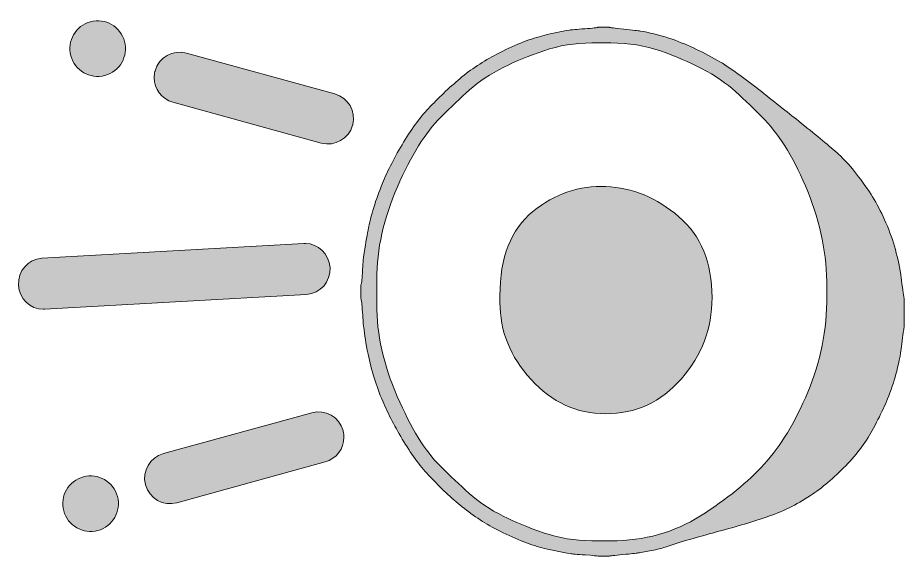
# Model space of a CAD drawing. Header units: inches. Extents: x 82 to 997, y -922 to -158.
# Drawn here: x 87.2 to 379.5, y -917.1 to -739.6 of the extents above; entities that cross this region are included whole.
import ezdxf

# ---------------------------------------------------------------- set-up
doc = ezdxf.new("R2010")
doc.units = ezdxf.units.IN
doc.header["$MEASUREMENT"] = 0
doc.layers.add('Layer 1', color=7, linetype='Continuous')

# ---------------------------------------------------------------- blocks, each defined once
blk = doc.blocks.new('block 2')
at = {"layer": 'Layer 1', "true_color": 0xffffff}
h = blk.add_hatch(color=7, dxfattribs=at)
h.dxf.hatch_style = 2
edge = h.paths.add_edge_path()
edge.add_spline(control_points=[(200.37, -827.61), (200.59, -827.28), (200.76, -825.83), (200.89, -823.25), (201.02, -820.68), (201.14, -819.08), (201.25, -818.46), (201.79, -814.62), (202.29, -811.68), (202.73, -809.63), (203.64, -804.77), (205.23, -799.6), (207.49, -794.12), (209.21, -789.88), (211.53, -785.37), (214.46, -780.58), (217.38, -775.79), (220.3, -771.88), (223.23, -768.85), (226.52, -765.38), (230, -762.13), (233.67, -759.09), (237.34, -756.06), (241.48, -753.39), (246.09, -751.09), (251.71, -748.28), (256.57, -746.37), (260.67, -745.39), (263.52, -744.66), (266.35, -744.07), (269.16, -743.63), (269.75, -743.52), (271.41, -743.38), (274.15, -743.19), (276.89, -743.01), (278.37, -742.85), (278.59, -742.7), (278.59, -742.7), (282.21, -742.7), (282.21, -742.7), (282.39, -742.81), (283.99, -743.02), (287.01, -743.33), (290.02, -743.64), (291.86, -743.85), (292.51, -743.96), (295.29, -744.4), (298.43, -745.17), (301.94, -746.26), (307.39, -748.17), (312.72, -750.61), (317.95, -753.61), (322.12, -756.13), (326.64, -759.33), (331.52, -763.2), (336.39, -767.08), (340.79, -770.55), (344.7, -773.62), (349.96, -777.82), (354.18, -781.31), (357.36, -784.09), (360.54, -786.87), (364.09, -791.16), (368, -796.97), (370.92, -801.28), (373.46, -806.53), (375.62, -812.7), (376.53, -815.55), (377.31, -818.59), (377.97, -821.8), (378.08, -822.35), (378.34, -824.19), (378.74, -827.31), (379.14, -830.44), (379.4, -832.05), (379.51, -832.16), (379.51, -832.16), (379.51, -841.54), (379.51, -841.54), (379.4, -841.72), (379.17, -843.22), (378.82, -846.03), (378.48, -848.85), (378.25, -850.54), (378.14, -851.13), (377.41, -854.71), (376.68, -857.63), (375.94, -859.9), (374.88, -863.04), (373.87, -865.66), (372.9, -867.74), (371.93, -869.82), (370.76, -872.18), (369.37, -874.81), (367.17, -879.05), (364.11, -883.19), (360.19, -887.23), (356.26, -891.26), (352.39, -894.54), (348.59, -897.06), (344.06, -900.1), (339.17, -902.48), (333.93, -904.22), (328.68, -905.96), (323.14, -907.59), (317.29, -909.12), (314.55, -909.89), (311.74, -910.69), (308.85, -911.51), (305.96, -912.33), (303.24, -913.18), (300.68, -914.06), (299.48, -914.46), (298.01, -914.83), (296.27, -915.15), (294.53, -915.48), (293.01, -915.76), (291.69, -915.98), (291.14, -916.09), (289.47, -916.27), (286.68, -916.53), (283.88, -916.78), (282.39, -916.96), (282.21, -917.07), (282.21, -917.07), (278.59, -917.07), (278.59, -917.07), (278.37, -916.96), (276.93, -916.82), (274.26, -916.63), (271.59, -916.45), (269.99, -916.31), (269.44, -916.2), (266.51, -915.76), (263.66, -915.19), (260.89, -914.5), (256.68, -913.47), (251.8, -911.57), (246.25, -908.79), (241.61, -906.49), (237.45, -903.83), (233.78, -900.82), (230.11, -897.81), (226.59, -894.51), (223.23, -890.92), (220.23, -887.82), (217.33, -883.96), (214.54, -879.33), (211.74, -874.71), (209.41, -870.24), (207.55, -865.93), (205.39, -860.89), (203.79, -855.71), (202.73, -850.42), (202.03, -846.94), (201.56, -844), (201.3, -841.59), (201.19, -841.04), (201.05, -839.41), (200.89, -836.68), (200.73, -833.96), (200.55, -832.46), (200.37, -832.16), (200.37, -832.16), (200.37, -827.61), (200.37, -827.61)], knot_values=[0, 0, 0, 0, 1, 1, 1, 2, 2, 2, 3, 3, 3, 4, 4, 4, 5, 5, 5, 6, 6, 6, 7, 7, 7, 8, 8, 8, 9, 9, 9, 10, 10, 10, 11, 11, 11, 12, 12, 12, 13, 13, 13, 14, 14, 14, 15, 15, 15, 16, 16, 16, 17, 17, 17, 18, 18, 18, 19, 19, 19, 20, 20, 20, 21, 21, 21, 22, 22, 22, 23, 23, 23, 24, 24, 24, 25, 25, 25, 26, 26, 26, 27, 27, 27, 28, 28, 28, 29, 29, 29, 30, 30, 30, 31, 31, 31, 32, 32, 32, 33, 33, 33, 34, 34, 34, 35, 35, 35, 36, 36, 36, 37, 37, 37, 38, 38, 38, 39, 39, 39, 40, 40, 40, 41, 41, 41, 42, 42, 42, 43, 43, 43, 44, 44, 44, 45, 45, 45, 46, 46, 46, 47, 47, 47, 48, 48, 48, 49, 49, 49, 50, 50, 50, 51, 51, 51, 52, 52, 52, 53, 53, 53, 54, 54, 54, 55, 55, 55, 55], degree=3, periodic=1)
edge = h.paths.add_edge_path()
edge.add_spline(control_points=[(205.58, -825.8), (205.58, -825.8), (205.58, -833.97), (205.58, -833.97), (205.58, -843.84), (207.83, -853.98), (212.35, -864.39), (216.86, -874.81), (221.58, -882.45), (226.52, -887.31), (229.77, -890.52), (232.95, -893.54), (236.05, -896.35), (239.16, -899.17), (242.91, -901.67), (247.29, -903.86), (251.02, -905.72), (255.44, -907.54), (260.56, -909.32), (265.67, -911.09), (270.97, -911.97), (276.45, -911.97), (276.45, -911.97), (282.81, -911.97), (282.81, -911.97), (293.85, -911.97), (303.69, -909.23), (312.33, -903.75), (320.97, -898.27), (327.98, -892.59), (333.35, -886.7), (338.73, -880.78), (343.51, -872.88), (347.71, -863), (351.92, -853.11), (354.02, -842.52), (354.02, -831.23), (354.02, -831.23), (354.02, -828.49), (354.02, -828.49), (354.02, -817.71), (351.92, -807.17), (347.71, -796.89), (343.51, -786.6), (338.78, -778.72), (333.52, -773.24), (330.08, -769.73), (326.89, -766.63), (323.95, -763.94), (321.01, -761.26), (317.24, -758.69), (312.63, -756.24), (308.69, -754.2), (304.19, -752.29), (299.15, -750.51), (294.1, -748.74), (288.66, -747.86), (282.81, -747.86), (282.81, -747.86), (276.45, -747.86), (276.45, -747.86), (270.97, -747.86), (265.7, -748.72), (260.64, -750.46), (255.58, -752.2), (251.18, -753.99), (247.46, -755.86), (243.03, -758.05), (239.29, -760.54), (236.22, -763.31), (233.15, -766.09), (229.97, -769.1), (226.68, -772.36), (221.71, -777.29), (216.95, -784.96), (212.4, -795.35), (207.85, -805.75), (205.58, -815.9), (205.58, -825.8)], knot_values=[0, 0, 0, 0, 1, 1, 1, 2, 2, 2, 3, 3, 3, 4, 4, 4, 5, 5, 5, 6, 6, 6, 7, 7, 7, 8, 8, 8, 9, 9, 9, 10, 10, 10, 11, 11, 11, 12, 12, 12, 13, 13, 13, 14, 14, 14, 15, 15, 15, 16, 16, 16, 17, 17, 17, 18, 18, 18, 19, 19, 19, 20, 20, 20, 21, 21, 21, 22, 22, 22, 23, 23, 23, 24, 24, 24, 25, 25, 25, 26, 26, 26, 26], degree=3, periodic=1)
edge = h.paths.add_edge_path()
edge.add_spline(control_points=[(246.2, -831.23), (246.2, -818.55), (249.83, -809.29), (257.1, -803.44), (264.38, -797.59), (272.39, -794.85), (281.14, -795.22), (289.89, -795.58), (297.91, -798.9), (305.2, -805.17), (312.5, -811.43), (316.14, -820.32), (316.14, -831.83), (316.14, -841.96), (312.78, -850.86), (306.06, -858.56), (299.33, -866.25), (290.98, -870.1), (281, -870.1), (271.5, -870.1), (263.33, -866.34), (256.47, -858.83), (249.62, -851.32), (246.2, -842.83), (246.2, -833.37), (246.2, -833.37), (246.2, -831.23), (246.2, -831.23)], knot_values=[0, 0, 0, 0, 1, 1, 1, 2, 2, 2, 3, 3, 3, 4, 4, 4, 5, 5, 5, 6, 6, 6, 7, 7, 7, 8, 8, 8, 9, 9, 9, 9], degree=3, periodic=1)
at = {"layer": 'Layer 1', "lineweight": 0}
for points, knots in [([(200.37, -827.61), (200.59, -827.28), (200.76, -825.83), (200.89, -823.25), (201.02, -820.68), (201.14, -819.08), (201.25, -818.46), (201.79, -814.62), (202.29, -811.68), (202.73, -809.63), (203.64, -804.77), (205.23, -799.6), (207.49, -794.12), (209.21, -789.88), (211.53, -785.37), (214.46, -780.58), (217.38, -775.79), (220.3, -771.88), (223.23, -768.85), (226.52, -765.38), (230, -762.13), (233.67, -759.09), (237.34, -756.06), (241.48, -753.39), (246.09, -751.09), (251.71, -748.28), (256.57, -746.37), (260.67, -745.39), (263.52, -744.66), (266.35, -744.07), (269.16, -743.63), (269.75, -743.52), (271.41, -743.38), (274.15, -743.19), (276.89, -743.01), (278.37, -742.85), (278.59, -742.7), (278.59, -742.7), (282.21, -742.7), (282.21, -742.7), (282.39, -742.81), (283.99, -743.02), (287.01, -743.33), (290.02, -743.64), (291.86, -743.85), (292.51, -743.96), (295.29, -744.4), (298.43, -745.17), (301.94, -746.26), (307.39, -748.17), (312.72, -750.61), (317.95, -753.61), (322.12, -756.13), (326.64, -759.33), (331.52, -763.2), (336.39, -767.08), (340.79, -770.55), (344.7, -773.62), (349.96, -777.82), (354.18, -781.31), (357.36, -784.09), (360.54, -786.87), (364.09, -791.16), (368, -796.97), (370.92, -801.28), (373.46, -806.53), (375.62, -812.7), (376.53, -815.55), (377.31, -818.59), (377.97, -821.8), (378.08, -822.35), (378.34, -824.19), (378.74, -827.31), (379.14, -830.44), (379.4, -832.05), (379.51, -832.16), (379.51, -832.16), (379.51, -841.54), (379.51, -841.54), (379.4, -841.72), (379.17, -843.22), (378.82, -846.03), (378.48, -848.85), (378.25, -850.54), (378.14, -851.13), (377.41, -854.71), (376.68, -857.63), (375.94, -859.9), (374.88, -863.04), (373.87, -865.66), (372.9, -867.74), (371.93, -869.82), (370.76, -872.18), (369.37, -874.81), (367.17, -879.05), (364.11, -883.19), (360.19, -887.23), (356.26, -891.26), (352.39, -894.54), (348.59, -897.06), (344.06, -900.1), (339.17, -902.48), (333.93, -904.22), (328.68, -905.96), (323.14, -907.59), (317.29, -909.12), (314.55, -909.89), (311.74, -910.69), (308.85, -911.51), (305.96, -912.33), (303.24, -913.18), (300.68, -914.06), (299.48, -914.46), (298.01, -914.83), (296.27, -915.15), (294.53, -915.48), (293.01, -915.76), (291.69, -915.98), (291.14, -916.09), (289.47, -916.27), (286.68, -916.53), (283.88, -916.78), (282.39, -916.96), (282.21, -917.07), (282.21, -917.07), (278.59, -917.07), (278.59, -917.07), (278.37, -916.96), (276.93, -916.82), (274.26, -916.63), (271.59, -916.45), (269.99, -916.31), (269.44, -916.2), (266.51, -915.76), (263.66, -915.19), (260.89, -914.5), (256.68, -913.47), (251.8, -911.57), (246.25, -908.79), (241.61, -906.49), (237.45, -903.83), (233.78, -900.82), (230.11, -897.81), (226.59, -894.51), (223.23, -890.92), (220.23, -887.82), (217.33, -883.96), (214.54, -879.33), (211.74, -874.71), (209.41, -870.24), (207.55, -865.93), (205.39, -860.89), (203.79, -855.71), (202.73, -850.42), (202.03, -846.94), (201.56, -844), (201.3, -841.59), (201.19, -841.04), (201.05, -839.41), (200.89, -836.68), (200.73, -833.96), (200.55, -832.46), (200.37, -832.16), (200.37, -832.16), (200.37, -827.61), (200.37, -827.61)], [0, 0, 0, 0, 1, 1, 1, 2, 2, 2, 3, 3, 3, 4, 4, 4, 5, 5, 5, 6, 6, 6, 7, 7, 7, 8, 8, 8, 9, 9, 9, 10, 10, 10, 11, 11, 11, 12, 12, 12, 13, 13, 13, 14, 14, 14, 15, 15, 15, 16, 16, 16, 17, 17, 17, 18, 18, 18, 19, 19, 19, 20, 20, 20, 21, 21, 21, 22, 22, 22, 23, 23, 23, 24, 24, 24, 25, 25, 25, 26, 26, 26, 27, 27, 27, 28, 28, 28, 29, 29, 29, 30, 30, 30, 31, 31, 31, 32, 32, 32, 33, 33, 33, 34, 34, 34, 35, 35, 35, 36, 36, 36, 37, 37, 37, 38, 38, 38, 39, 39, 39, 40, 40, 40, 41, 41, 41, 42, 42, 42, 43, 43, 43, 44, 44, 44, 45, 45, 45, 46, 46, 46, 47, 47, 47, 48, 48, 48, 49, 49, 49, 50, 50, 50, 51, 51, 51, 52, 52, 52, 53, 53, 53, 54, 54, 54, 55, 55, 55, 55]), ([(205.58, -825.8), (205.58, -825.8), (205.58, -833.97), (205.58, -833.97), (205.58, -843.84), (207.83, -853.98), (212.35, -864.39), (216.86, -874.81), (221.58, -882.45), (226.52, -887.31), (229.77, -890.52), (232.95, -893.54), (236.05, -896.35), (239.16, -899.17), (242.91, -901.67), (247.29, -903.86), (251.02, -905.72), (255.44, -907.54), (260.56, -909.32), (265.67, -911.09), (270.97, -911.97), (276.45, -911.97), (276.45, -911.97), (282.81, -911.97), (282.81, -911.97), (293.85, -911.97), (303.69, -909.23), (312.33, -903.75), (320.97, -898.27), (327.98, -892.59), (333.35, -886.7), (338.73, -880.78), (343.51, -872.88), (347.71, -863), (351.92, -853.11), (354.02, -842.52), (354.02, -831.23), (354.02, -831.23), (354.02, -828.49), (354.02, -828.49), (354.02, -817.71), (351.92, -807.17), (347.71, -796.89), (343.51, -786.6), (338.78, -778.72), (333.52, -773.24), (330.08, -769.73), (326.89, -766.63), (323.95, -763.94), (321.01, -761.26), (317.24, -758.69), (312.63, -756.24), (308.69, -754.2), (304.19, -752.29), (299.15, -750.51), (294.1, -748.74), (288.66, -747.86), (282.81, -747.86), (282.81, -747.86), (276.45, -747.86), (276.45, -747.86), (270.97, -747.86), (265.7, -748.72), (260.64, -750.46), (255.58, -752.2), (251.18, -753.99), (247.46, -755.86), (243.03, -758.05), (239.29, -760.54), (236.22, -763.31), (233.15, -766.09), (229.97, -769.1), (226.68, -772.36), (221.71, -777.29), (216.95, -784.96), (212.4, -795.35), (207.85, -805.75), (205.58, -815.9), (205.58, -825.8)], [0, 0, 0, 0, 1, 1, 1, 2, 2, 2, 3, 3, 3, 4, 4, 4, 5, 5, 5, 6, 6, 6, 7, 7, 7, 8, 8, 8, 9, 9, 9, 10, 10, 10, 11, 11, 11, 12, 12, 12, 13, 13, 13, 14, 14, 14, 15, 15, 15, 16, 16, 16, 17, 17, 17, 18, 18, 18, 19, 19, 19, 20, 20, 20, 21, 21, 21, 22, 22, 22, 23, 23, 23, 24, 24, 24, 25, 25, 25, 26, 26, 26, 26]), ([(246.2, -831.23), (246.2, -818.55), (249.83, -809.29), (257.1, -803.44), (264.38, -797.59), (272.39, -794.85), (281.14, -795.22), (289.89, -795.58), (297.91, -798.9), (305.2, -805.17), (312.5, -811.43), (316.14, -820.32), (316.14, -831.83), (316.14, -841.96), (312.78, -850.86), (306.06, -858.56), (299.33, -866.25), (290.98, -870.1), (281, -870.1), (271.5, -870.1), (263.33, -866.34), (256.47, -858.83), (249.62, -851.32), (246.2, -842.83), (246.2, -833.37), (246.2, -833.37), (246.2, -831.23), (246.2, -831.23)], [0, 0, 0, 0, 1, 1, 1, 2, 2, 2, 3, 3, 3, 4, 4, 4, 5, 5, 5, 6, 6, 6, 7, 7, 7, 8, 8, 8, 9, 9, 9, 9])]:
    blk.add_open_spline(points, degree=3, knots=knots, dxfattribs=at)
blk = doc.blocks.new('block 16')
at = {"layer": 'Layer 1', "true_color": 0xffffff}
h = blk.add_hatch(color=7, dxfattribs=at)
h.dxf.hatch_style = 2
edge = h.paths.add_edge_path()
edge.add_spline(control_points=[(87.47, -827.68), (87.47, -827.68), (87.47, -827.71), (87.47, -827.71), (87.72, -832.18), (91.32, -835.63), (95.61, -835.63), (95.76, -835.63), (95.91, -835.62), (96.06, -835.61), (96.06, -835.61), (182.47, -830.77), (182.47, -830.77), (186.98, -830.52), (190.42, -826.56), (190.18, -821.93), (190.18, -821.93), (190.18, -821.9), (190.18, -821.9), (189.92, -817.43), (186.33, -813.98), (182.05, -813.98), (181.89, -813.98), (181.74, -813.99), (181.58, -813.99), (181.58, -813.99), (95.17, -818.83), (95.17, -818.83), (90.67, -819.09), (87.23, -823.05), (87.47, -827.68)], knot_values=[0, 0, 0, 0, 1, 1, 1, 2, 2, 2, 3, 3, 3, 4, 4, 4, 5, 5, 5, 6, 6, 6, 7, 7, 7, 8, 8, 8, 9, 9, 9, 10, 10, 10, 10], degree=3, periodic=1)
at = {"layer": 'Layer 1', "lineweight": 0}
blk.add_open_spline([(87.47, -827.68), (87.47, -827.68), (87.47, -827.71), (87.47, -827.71), (87.72, -832.18), (91.32, -835.63), (95.61, -835.63), (95.76, -835.63), (95.91, -835.62), (96.06, -835.61), (96.06, -835.61), (182.47, -830.77), (182.47, -830.77), (186.98, -830.52), (190.42, -826.56), (190.18, -821.93), (190.18, -821.93), (190.18, -821.9), (190.18, -821.9), (189.92, -817.43), (186.33, -813.98), (182.05, -813.98), (181.89, -813.98), (181.74, -813.99), (181.58, -813.99), (181.58, -813.99), (95.17, -818.83), (95.17, -818.83), (90.67, -819.09), (87.23, -823.05), (87.47, -827.68)], degree=3, knots=[0, 0, 0, 0, 1, 1, 1, 2, 2, 2, 3, 3, 3, 4, 4, 4, 5, 5, 5, 6, 6, 6, 7, 7, 7, 8, 8, 8, 9, 9, 9, 10, 10, 10, 10], dxfattribs=at)
blk = doc.blocks.new('block 18')
at = {"layer": 'Layer 1', "true_color": 0xffffff}
h = blk.add_hatch(color=7, dxfattribs=at)
h.dxf.hatch_style = 2
edge = h.paths.add_edge_path()
edge.add_spline(control_points=[(132.2, -759.3), (132.2, -762.99), (134.65, -766.37), (138.38, -767.4), (138.38, -767.4), (187.3, -780.87), (187.3, -780.87), (191.79, -782.1), (196.4, -779.46), (197.62, -775), (197.65, -774.94), (197.66, -774.88), (197.68, -774.81), (198.79, -770.38), (196.16, -765.88), (191.76, -764.66), (191.76, -764.66), (142.84, -751.2), (142.84, -751.2), (138.35, -749.96), (133.74, -752.6), (132.51, -757.06), (132.49, -757.12), (132.48, -757.19), (132.46, -757.25), (132.29, -757.93), (132.2, -758.62), (132.2, -759.3)], knot_values=[0, 0, 0, 0, 1, 1, 1, 2, 2, 2, 3, 3, 3, 4, 4, 4, 5, 5, 5, 6, 6, 6, 7, 7, 7, 8, 8, 8, 9, 9, 9, 9], degree=3, periodic=1)
at = {"layer": 'Layer 1', "lineweight": 0}
for points in [[(132.51, -757.06), (132.51, -757.06)], [(197.63, -775), (197.62, -775)]]:
    blk.add_lwpolyline(points, dxfattribs=at)
blk.add_open_spline([(132.2, -759.3), (132.2, -762.99), (134.65, -766.37), (138.38, -767.4), (138.38, -767.4), (187.3, -780.87), (187.3, -780.87), (191.79, -782.1), (196.4, -779.46), (197.62, -775), (197.65, -774.94), (197.66, -774.88), (197.68, -774.81), (198.79, -770.38), (196.16, -765.88), (191.76, -764.66), (191.76, -764.66), (142.84, -751.2), (142.84, -751.2), (138.35, -749.96), (133.74, -752.6), (132.51, -757.06), (132.49, -757.12), (132.48, -757.19), (132.46, -757.25), (132.29, -757.93), (132.2, -758.62), (132.2, -759.3)], degree=3, knots=[0, 0, 0, 0, 1, 1, 1, 2, 2, 2, 3, 3, 3, 4, 4, 4, 5, 5, 5, 6, 6, 6, 7, 7, 7, 8, 8, 8, 9, 9, 9, 9], dxfattribs=at)
blk = doc.blocks.new('block 17')
at = {"layer": 'Layer 1', "true_color": 0xffffff}
h = blk.add_hatch(color=7, dxfattribs=at)
h.dxf.hatch_style = 2
edge = h.paths.add_edge_path()
edge.add_spline(control_points=[(111.22, -740.87), (106.32, -742.18), (103.42, -747.21), (104.73, -752.1), (106.04, -756.99), (111.07, -759.9), (115.96, -758.59), (120.85, -757.28), (123.76, -752.25), (122.45, -747.36), (121.14, -742.46), (116.11, -739.56), (111.22, -740.87)], knot_values=[0, 0, 0, 0, 1, 1, 1, 2, 2, 2, 3, 3, 3, 4, 4, 4, 4], degree=3, periodic=1)
at = {"layer": 'Layer 1', "lineweight": 0}
blk.add_open_spline([(111.22, -740.87), (106.32, -742.18), (103.42, -747.21), (104.73, -752.1), (106.04, -756.99), (111.07, -759.9), (115.96, -758.59), (120.85, -757.28), (123.76, -752.25), (122.45, -747.36), (121.14, -742.46), (116.11, -739.56), (111.22, -740.87)], degree=3, knots=[0, 0, 0, 0, 1, 1, 1, 2, 2, 2, 3, 3, 3, 4, 4, 4, 4], dxfattribs=at)
at = {"layer": 'Layer 1'}
blk.add_blockref('block 18', (0, 0), dxfattribs=at)
blk = doc.blocks.new('block 19')
at = {"layer": 'Layer 1', "true_color": 0xffffff}
h = blk.add_hatch(color=7, dxfattribs=at)
h.dxf.hatch_style = 2
edge = h.paths.add_edge_path()
edge.add_spline(control_points=[(129.31, -893.39), (129.33, -893.45), (129.34, -893.51), (129.36, -893.57), (130.59, -898.03), (135.2, -900.67), (139.68, -899.44), (139.68, -899.44), (188.61, -885.97), (188.61, -885.97), (192.33, -884.94), (194.78, -881.57), (194.78, -877.87), (194.78, -877.19), (194.7, -876.51), (194.53, -875.82), (194.51, -875.76), (194.5, -875.7), (194.47, -875.64), (193.25, -871.17), (188.64, -868.54), (184.15, -869.77), (184.15, -869.77), (135.23, -883.24), (135.23, -883.24), (130.82, -884.45), (128.19, -888.95), (129.31, -893.39)], knot_values=[0, 0, 0, 0, 1, 1, 1, 2, 2, 2, 3, 3, 3, 4, 4, 4, 5, 5, 5, 6, 6, 6, 7, 7, 7, 8, 8, 8, 9, 9, 9, 9], degree=3, periodic=1)
at = {"layer": 'Layer 1', "lineweight": 0}
for points in [[(194.48, -875.64), (194.47, -875.64)], [(129.36, -893.57), (129.36, -893.57)]]:
    blk.add_lwpolyline(points, dxfattribs=at)
blk.add_open_spline([(129.31, -893.39), (129.33, -893.45), (129.34, -893.51), (129.36, -893.57), (130.59, -898.03), (135.2, -900.67), (139.68, -899.44), (139.68, -899.44), (188.61, -885.97), (188.61, -885.97), (192.33, -884.94), (194.78, -881.57), (194.78, -877.87), (194.78, -877.19), (194.7, -876.51), (194.53, -875.82), (194.51, -875.76), (194.5, -875.7), (194.47, -875.64), (193.25, -871.17), (188.64, -868.54), (184.15, -869.77), (184.15, -869.77), (135.23, -883.24), (135.23, -883.24), (130.82, -884.45), (128.19, -888.95), (129.31, -893.39)], degree=3, knots=[0, 0, 0, 0, 1, 1, 1, 2, 2, 2, 3, 3, 3, 4, 4, 4, 5, 5, 5, 6, 6, 6, 7, 7, 7, 8, 8, 8, 9, 9, 9, 9], dxfattribs=at)
blk = doc.blocks.new('block 15')
at = {"layer": 'Layer 1', "true_color": 0xffffff}
h = blk.add_hatch(color=7, dxfattribs=at)
h.dxf.hatch_style = 2
edge = h.paths.add_edge_path()
edge.add_spline(control_points=[(108.88, -890.88), (103.99, -892.19), (101.08, -897.22), (102.39, -902.11), (103.7, -907), (108.73, -909.91), (113.62, -908.6), (118.52, -907.29), (121.42, -902.26), (120.11, -897.37), (118.8, -892.47), (113.77, -889.57), (108.88, -890.88)], knot_values=[0, 0, 0, 0, 1, 1, 1, 2, 2, 2, 3, 3, 3, 4, 4, 4, 4], degree=3, periodic=1)
at = {"layer": 'Layer 1', "lineweight": 0}
blk.add_open_spline([(108.88, -890.88), (103.99, -892.19), (101.08, -897.22), (102.39, -902.11), (103.7, -907), (108.73, -909.91), (113.62, -908.6), (118.52, -907.29), (121.42, -902.26), (120.11, -897.37), (118.8, -892.47), (113.77, -889.57), (108.88, -890.88)], degree=3, knots=[0, 0, 0, 0, 1, 1, 1, 2, 2, 2, 3, 3, 3, 4, 4, 4, 4], dxfattribs=at)
at = {"layer": 'Layer 1'}
for name in ['block 17', 'block 16', 'block 19']:
    blk.add_blockref(name, (0, 0), dxfattribs=at)

msp = doc.modelspace()

# ---------------------------------------------------------------- block references
at = {"layer": 'Layer 1'}
for name in ['block 2', 'block 15']:
    msp.add_blockref(name, (0, 0), dxfattribs=at)

doc.saveas('drawing.dxf')
